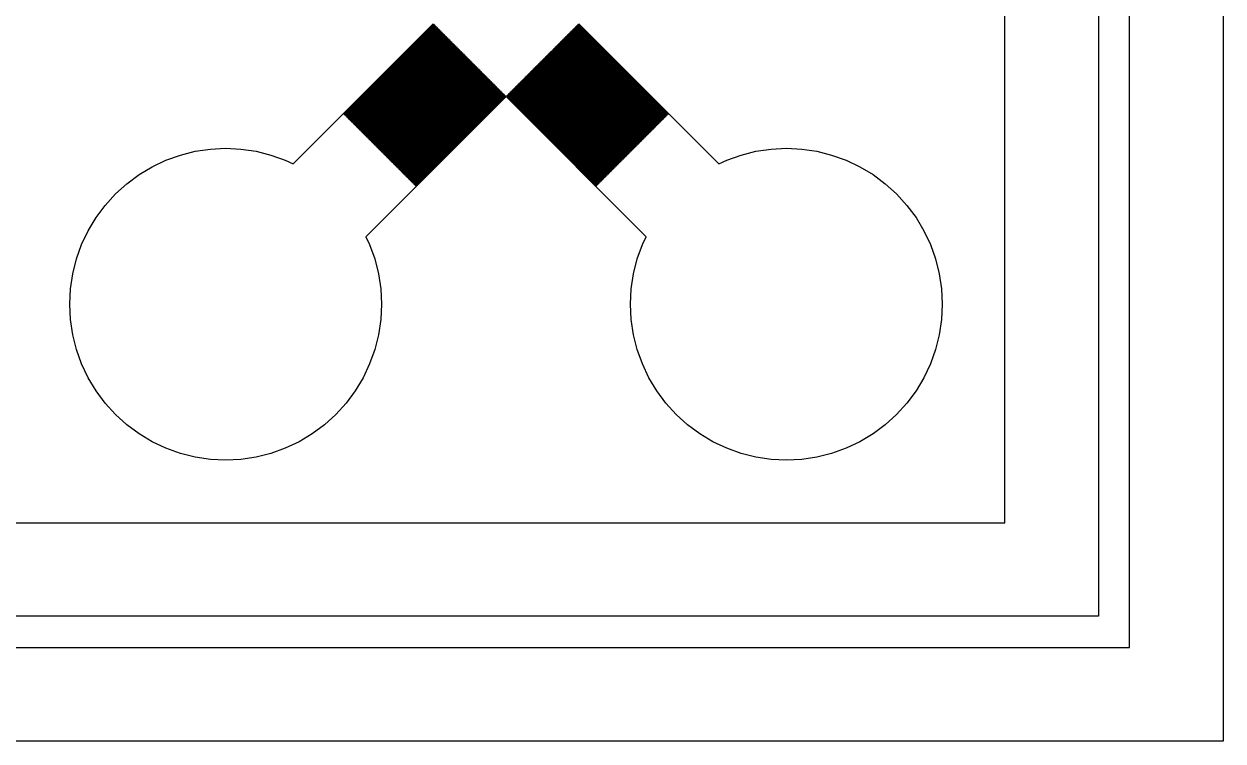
# Model space of a CAD drawing. Extents: x -16 to 132, y -40 to 113.
# Drawn here: x 93.33 to 113, y -2.56 to 9.2 of the extents above; entities that cross this region are included whole.
import ezdxf

# ---------------------------------------------------------------- set-up
doc = ezdxf.new("R2010")
doc.units = 0

msp = doc.modelspace()

# ---------------------------------------------------------------- linework, layer by layer
for p, q in [((112.997, 76.1837), (112.997, -2.55649)), ((111.463, -1.0226), (111.463, 74.6498)), ((110.952, 74.1385), (110.952, -0.51129)), ((109.418, 1.0226), (109.418, 72.6046)), ((97.7462, 6.9053), (100.044, 9.2034)), ((100.052, 9.19615), (98.5786, 7.72325)), ((98.5858, 7.716), (100.059, 9.18892)), ((100.066, 9.18169), (98.5931, 7.70879)), ((98.6003, 7.70154), (100.073, 9.17445)), ((100.08, 9.16722), (98.6075, 7.69432)), ((98.6148, 7.68709), (100.088, 9.16)), ((100.095, 9.15276), (98.622, 7.67986)), ((98.6292, 7.67262), (100.102, 9.14554)), ((100.109, 9.13829), (98.6365, 7.66539)), ((98.6437, 7.65816), (100.117, 9.13107)), ((100.124, 9.12384), (98.6509, 7.65094)), ((98.6582, 7.64369), (100.131, 9.11661)), ((100.138, 9.10938), (98.6654, 7.63647)), ((98.6726, 7.62926), (100.146, 9.10216)), ((100.153, 9.09491), (98.6799, 7.62201)), ((98.6871, 7.61479), (100.16, 9.08769)), ((100.167, 9.08046), (98.6943, 7.60756)), ((98.7016, 7.60033), (100.174, 9.07323)), ((100.182, 9.06601), (98.7088, 7.59309)), ((98.716, 7.58586), (100.189, 9.05876)), ((100.196, 9.05154), (98.7232, 7.57863)), ((100.059, 9.18892), (100.052, 9.19615)), ((100.073, 9.17445), (100.066, 9.18169)), ((100.088, 9.16), (100.08, 9.16722)), ((100.102, 9.14554), (100.095, 9.15276)), ((100.117, 9.13107), (100.109, 9.13829)), ((100.131, 9.11661), (100.124, 9.12384)), ((100.146, 9.10216), (100.138, 9.10938)), ((100.16, 9.08769), (100.153, 9.09491)), ((100.174, 9.07323), (100.167, 9.08046)), ((100.189, 9.05876), (100.182, 9.06601)), ((100.203, 9.0443), (100.196, 9.05154)), ((102.279, 9.05154), (102.271, 9.0443)), ((103.752, 7.57861), (102.279, 9.05154)), ((102.293, 9.06601), (102.286, 9.05876)), ((102.286, 9.05876), (103.759, 7.58586)), ((103.766, 7.59308), (102.293, 9.06601)), ((102.308, 9.08046), (102.3, 9.07323)), ((102.3, 9.07323), (103.773, 7.60031)), ((103.78, 7.60754), (102.308, 9.08046)), ((102.322, 9.09491), (102.315, 9.08769)), ((102.315, 9.08769), (103.788, 7.61478)), ((103.795, 7.62199), (102.322, 9.09491)), ((102.336, 9.10938), (102.329, 9.10216)), ((102.329, 9.10216), (103.802, 7.62924)), ((103.809, 7.63646), (102.336, 9.10938)), ((102.351, 9.12384), (102.344, 9.11661)), ((102.344, 9.11661), (103.817, 7.64368)), ((103.824, 7.65092), (102.351, 9.12384)), ((102.365, 9.13829), (102.358, 9.13107)), ((102.358, 9.13107), (103.831, 7.65814)), ((103.838, 7.66539), (102.365, 9.13829)), ((102.38, 9.15276), (102.373, 9.14554)), ((102.373, 9.14554), (103.846, 7.67261)), ((103.853, 7.67986), (102.38, 9.15276)), ((102.394, 9.16722), (102.387, 9.16)), ((102.387, 9.16), (103.86, 7.68707)), ((103.867, 7.69432), (102.394, 9.16722)), ((102.409, 9.18169), (102.402, 9.17445)), ((102.402, 9.17445), (103.874, 7.70154)), ((103.882, 7.70879), (102.409, 9.18169)), ((102.423, 9.19615), (102.416, 9.18892)), ((102.416, 9.18892), (103.889, 7.716)), ((103.896, 7.72324), (102.423, 9.19615)), ((102.43, 9.2034), (104.729, 6.9053)), ((98.7305, 7.5714), (100.203, 9.0443)), ((100.211, 9.03708), (98.7377, 7.56415)), ((98.7449, 7.55693), (100.218, 9.02983)), ((100.225, 9.02261), (98.7522, 7.5497)), ((98.7594, 7.54247), (100.232, 9.01537)), ((100.24, 9.00815), (98.7666, 7.53523)), ((98.7739, 7.52802), (100.247, 9.00092)), ((100.254, 8.99368), (98.7811, 7.52077)), ((98.7883, 7.51355), (100.261, 8.98645)), ((100.268, 8.97923), (98.7955, 7.50633)), ((98.8028, 7.49908), (100.276, 8.97198)), ((100.283, 8.96477), (98.81, 7.49187)), ((98.8172, 7.48462), (100.29, 8.95752)), ((100.297, 8.9503), (98.8245, 7.4774)), ((98.8317, 7.47017), (100.305, 8.94307)), ((100.312, 8.93584), (98.8389, 7.46294)), ((98.8462, 7.4557), (100.319, 8.92862)), ((100.326, 8.92139), (98.8534, 7.44847)), ((98.8606, 7.44124), (100.334, 8.91415)), ((100.341, 8.90692), (98.8679, 7.43401)), ((98.8751, 7.42677), (100.348, 8.89969)), ((100.355, 8.89246), (98.8823, 7.41954)), ((98.8895, 7.41231), (100.362, 8.88522)), ((100.37, 8.87799), (98.8968, 7.40509)), ((98.904, 7.39784), (100.377, 8.87076)), ((100.384, 8.86353), (98.9112, 7.39062)), ((98.9185, 7.38338), (100.391, 8.85629)), ((100.218, 9.02983), (100.211, 9.03708)), ((100.232, 9.01537), (100.225, 9.02261)), ((100.247, 9.00092), (100.24, 9.00815)), ((100.261, 8.98645), (100.254, 8.99368)), ((100.276, 8.97198), (100.268, 8.97923)), ((100.29, 8.95752), (100.283, 8.96477)), ((100.305, 8.94307), (100.297, 8.9503)), ((100.319, 8.92862), (100.312, 8.93584)), ((100.334, 8.91415), (100.326, 8.92139)), ((100.348, 8.89969), (100.341, 8.90692)), ((100.362, 8.88522), (100.355, 8.89246)), ((100.377, 8.87076), (100.37, 8.87799)), ((100.391, 8.85629), (100.384, 8.86353)), ((102.091, 8.86353), (102.083, 8.85629)), ((102.083, 8.85629), (103.556, 7.38338)), ((103.564, 7.39061), (102.091, 8.86353)), ((102.105, 8.87799), (102.098, 8.87076)), ((102.098, 8.87076), (103.571, 7.39784)), ((103.578, 7.40508), (102.105, 8.87799)), ((102.12, 8.89246), (102.112, 8.88522)), ((102.112, 8.88522), (103.585, 7.41231)), ((103.592, 7.41954), (102.12, 8.89246)), ((102.134, 8.90692), (102.127, 8.89969)), ((102.127, 8.89969), (103.6, 7.42677)), ((103.607, 7.43401), (102.134, 8.90692)), ((102.148, 8.92139), (102.141, 8.91415)), ((102.141, 8.91415), (103.614, 7.44122)), ((103.621, 7.44847), (102.148, 8.92139)), ((102.163, 8.93584), (102.156, 8.92862)), ((102.156, 8.92862), (103.629, 7.45569)), ((103.636, 7.46292), (102.163, 8.93584)), ((102.177, 8.9503), (102.17, 8.94307)), ((102.17, 8.94307), (103.643, 7.47015)), ((103.65, 7.47739), (102.177, 8.9503)), ((102.192, 8.96477), (102.185, 8.95752)), ((102.185, 8.95752), (103.658, 7.4846)), ((103.665, 7.49185), (102.192, 8.96477)), ((102.206, 8.97923), (102.199, 8.97198)), ((102.199, 8.97198), (103.672, 7.49907)), ((103.679, 7.50632), (102.206, 8.97923)), ((102.221, 8.99368), (102.214, 8.98645)), ((102.214, 8.98645), (103.686, 7.51353)), ((103.694, 7.52077), (102.221, 8.99368)), ((102.235, 9.00815), (102.228, 9.00092)), ((102.228, 9.00092), (103.701, 7.528)), ((103.708, 7.53523), (102.235, 9.00815)), ((102.25, 9.02261), (102.242, 9.01537)), ((102.242, 9.01537), (103.715, 7.54247)), ((103.723, 7.5497), (102.25, 9.02261)), ((102.264, 9.03708), (102.257, 9.02983)), ((102.257, 9.02983), (103.73, 7.55693)), ((103.737, 7.56415), (102.264, 9.03708)), ((102.271, 9.0443), (103.744, 7.5714)), ((100.399, 8.84906), (98.9257, 7.37616)), ((98.9329, 7.36894), (100.406, 8.84184)), ((100.413, 8.83459), (98.9402, 7.36169)), ((98.9474, 7.35448), (100.42, 8.82738)), ((100.428, 8.82014), (98.9546, 7.34724)), ((98.9619, 7.34001), (100.435, 8.81291)), ((100.442, 8.80568), (98.9691, 7.33278)), ((98.9763, 7.32556), (100.449, 8.79846)), ((100.456, 8.79123), (98.9836, 7.31831)), ((98.9908, 7.3111), (100.464, 8.784)), ((100.471, 8.77676), (98.998, 7.30385)), ((99.0052, 7.29663), (100.478, 8.76953)), ((100.485, 8.7623), (99.0125, 7.28938)), ((99.0197, 7.28217), (100.493, 8.75507)), ((100.5, 8.74783), (99.0269, 7.27492)), ((99.0342, 7.2677), (100.507, 8.7406)), ((100.514, 8.73337), (99.0414, 7.26045)), ((99.0486, 7.25323), (100.522, 8.72614)), ((100.529, 8.71892), (99.0558, 7.246)), ((99.0631, 7.23877), (100.536, 8.71167)), ((100.543, 8.70445), (99.0703, 7.23155)), ((99.0775, 7.22432), (100.55, 8.69722)), ((100.558, 8.68999), (99.0848, 7.21709)), ((99.092, 7.20985), (100.565, 8.68275)), ((100.572, 8.67552), (99.0993, 7.20262)), ((99.1065, 7.19539), (100.579, 8.6683)), ((100.587, 8.66107), (99.1137, 7.18817)), ((99.1209, 7.18092), (100.594, 8.65384)), ((100.406, 8.84184), (100.399, 8.84906)), ((100.42, 8.82738), (100.413, 8.83459)), ((100.435, 8.81291), (100.428, 8.82014)), ((100.449, 8.79846), (100.442, 8.80568)), ((100.464, 8.784), (100.456, 8.79123)), ((100.478, 8.76953), (100.471, 8.77676)), ((100.493, 8.75507), (100.485, 8.7623)), ((100.507, 8.7406), (100.5, 8.74783)), ((100.522, 8.72614), (100.514, 8.73337)), ((100.536, 8.71167), (100.529, 8.71892)), ((100.55, 8.69722), (100.543, 8.70445)), ((100.565, 8.68275), (100.558, 8.68999)), ((100.579, 8.6683), (100.572, 8.67552)), ((100.594, 8.65384), (100.587, 8.66107)), ((101.888, 8.66107), (101.881, 8.65384)), ((101.881, 8.65384), (103.354, 7.18091)), ((103.361, 7.18816), (101.888, 8.66107)), ((101.903, 8.67552), (101.895, 8.6683)), ((101.895, 8.6683), (103.368, 7.19537)), ((103.376, 7.20261), (101.903, 8.67552)), ((101.917, 8.68999), (101.91, 8.68275)), ((101.91, 8.68275), (103.383, 7.20984)), ((103.39, 7.21707), (101.917, 8.68999)), ((101.932, 8.70445), (101.924, 8.69722)), ((101.924, 8.69722), (103.397, 7.2243)), ((103.404, 7.23154), (101.932, 8.70445)), ((101.946, 8.71892), (101.939, 8.71167)), ((101.939, 8.71167), (103.412, 7.23877)), ((103.419, 7.24599), (101.946, 8.71892)), ((101.96, 8.73337), (101.953, 8.72614)), ((101.953, 8.72614), (103.426, 7.25323)), ((103.433, 7.26045), (101.96, 8.73337)), ((101.975, 8.74783), (101.968, 8.7406)), ((101.968, 8.7406), (103.441, 7.2677)), ((103.448, 7.27492), (101.975, 8.74783)), ((101.989, 8.7623), (101.982, 8.75507)), ((101.982, 8.75507), (103.455, 7.28215)), ((103.462, 7.28938), (101.989, 8.7623)), ((102.004, 8.77676), (101.997, 8.76953)), ((101.997, 8.76953), (103.47, 7.29662)), ((103.477, 7.30383), (102.004, 8.77676)), ((102.018, 8.79123), (102.011, 8.784)), ((102.011, 8.784), (103.484, 7.31108)), ((103.491, 7.3183), (102.018, 8.79123)), ((102.033, 8.80568), (102.026, 8.79846)), ((102.026, 8.79846), (103.498, 7.32555)), ((103.506, 7.33276), (102.033, 8.80568)), ((102.047, 8.82014), (102.04, 8.81291)), ((102.04, 8.81291), (103.513, 7.34)), ((103.52, 7.34723), (102.047, 8.82014)), ((102.062, 8.83459), (102.054, 8.82738)), ((102.054, 8.82738), (103.527, 7.35446)), ((103.535, 7.36168), (102.062, 8.83459)), ((102.076, 8.84906), (102.069, 8.84184)), ((102.069, 8.84184), (103.542, 7.36893)), ((103.549, 7.37614), (102.076, 8.84906)), ((100.601, 8.64661), (99.1282, 7.17371)), ((99.1354, 7.16647), (100.608, 8.63939)), ((100.616, 8.63214), (99.1426, 7.15924)), ((99.1499, 7.15201), (100.623, 8.62492)), ((100.63, 8.61768), (99.1571, 7.14478)), ((99.1643, 7.13754), (100.637, 8.61046)), ((100.644, 8.60323), (99.1716, 7.13033)), ((99.1788, 7.12308), (100.652, 8.59599)), ((100.659, 8.58876), (99.186, 7.11586)), ((99.1932, 7.10864), (100.666, 8.58154)), ((100.673, 8.5743), (99.2005, 7.10139)), ((99.2077, 7.09418), (100.681, 8.56708)), ((100.688, 8.55984), (99.2149, 7.08694)), ((99.2222, 7.07971), (100.695, 8.55261)), ((100.702, 8.54538), (99.2294, 7.07248)), ((99.2366, 7.06526), (100.71, 8.53816)), ((100.717, 8.53093), (99.2439, 7.05801)), ((99.2511, 7.0508), (100.724, 8.5237)), ((100.731, 8.51646), (99.2583, 7.04355)), ((99.2655, 7.03633), (100.738, 8.50923)), ((100.746, 8.502), (99.2728, 7.02908)), ((99.28, 7.02185), (100.753, 8.49477)), ((100.76, 8.48753), (99.2872, 7.01462)), ((99.2945, 7.0074), (100.767, 8.4803)), ((100.775, 8.47307), (99.3017, 7.00015)), ((99.3089, 6.99294), (100.782, 8.46584)), ((100.789, 8.45862), (99.3162, 6.9857)), ((100.608, 8.63939), (100.601, 8.64661)), ((100.623, 8.62492), (100.616, 8.63214)), ((100.637, 8.61046), (100.63, 8.61768)), ((100.652, 8.59599), (100.644, 8.60323)), ((100.666, 8.58154), (100.659, 8.58876)), ((100.681, 8.56708), (100.673, 8.5743)), ((100.695, 8.55261), (100.688, 8.55984)), ((100.71, 8.53816), (100.702, 8.54538)), ((100.724, 8.5237), (100.717, 8.53093)), ((100.738, 8.50923), (100.731, 8.51646)), ((100.753, 8.49477), (100.746, 8.502)), ((100.767, 8.4803), (100.76, 8.48753)), ((100.782, 8.46584), (100.775, 8.47307)), ((100.796, 8.45137), (100.789, 8.45862)), ((101.686, 8.45862), (101.678, 8.45137)), ((103.159, 6.98569), (101.686, 8.45862)), ((101.7, 8.47307), (101.693, 8.46584)), ((101.693, 8.46584), (103.166, 6.99294)), ((103.173, 7.00015), (101.7, 8.47307)), ((101.715, 8.48753), (101.707, 8.4803)), ((101.707, 8.4803), (103.18, 7.0074)), ((103.188, 7.01462), (101.715, 8.48753)), ((101.729, 8.502), (101.722, 8.49477)), ((101.722, 8.49477), (103.195, 7.02185)), ((103.202, 7.02908), (101.729, 8.502)), ((101.744, 8.51646), (101.736, 8.50923)), ((101.736, 8.50923), (103.209, 7.03632)), ((103.216, 7.04353), (101.744, 8.51646)), ((101.758, 8.53093), (101.751, 8.5237)), ((101.751, 8.5237), (103.224, 7.05078)), ((103.231, 7.058), (101.758, 8.53093)), ((101.772, 8.54538), (101.765, 8.53816)), ((101.765, 8.53816), (103.238, 7.06525)), ((103.245, 7.07246), (101.772, 8.54538)), ((101.787, 8.55984), (101.78, 8.55261)), ((101.78, 8.55261), (103.253, 7.0797)), ((103.26, 7.08693), (101.787, 8.55984)), ((101.801, 8.5743), (101.794, 8.56708)), ((101.794, 8.56708), (103.267, 7.09416)), ((103.274, 7.10138), (101.801, 8.5743)), ((101.816, 8.58876), (101.809, 8.58154)), ((101.809, 8.58154), (103.282, 7.10861)), ((103.289, 7.11584), (101.816, 8.58876)), ((101.83, 8.60323), (101.823, 8.59599)), ((101.823, 8.59599), (103.296, 7.12308)), ((103.303, 7.13031), (101.83, 8.60323)), ((101.845, 8.61768), (101.838, 8.61046)), ((101.838, 8.61046), (103.31, 7.13753)), ((103.318, 7.14478), (101.845, 8.61768)), ((101.859, 8.63214), (101.852, 8.62492)), ((101.852, 8.62492), (103.325, 7.15199)), ((103.332, 7.15923), (101.859, 8.63214)), ((101.874, 8.64661), (101.866, 8.63939)), ((101.866, 8.63939), (103.339, 7.16646)), ((103.347, 7.17369), (101.874, 8.64661)), ((99.3234, 6.97847), (100.796, 8.45137)), ((100.804, 8.44415), (99.3306, 6.97125)), ((99.3378, 6.96402), (100.811, 8.43692)), ((100.818, 8.42969), (99.3451, 6.95679)), ((99.3523, 6.94955), (100.825, 8.42245)), ((100.832, 8.41522), (99.3596, 6.94232)), ((99.3668, 6.93509), (100.84, 8.40799)), ((100.847, 8.40077), (99.374, 6.92787)), ((99.3812, 6.92062), (100.854, 8.39354)), ((100.861, 8.38631), (99.3885, 6.91341)), ((99.3957, 6.90616), (100.869, 8.37909)), ((100.876, 8.37184), (99.4029, 6.89894)), ((99.4102, 6.89169), (100.883, 8.36462)), ((100.89, 8.35738), (99.4174, 6.88448)), ((99.4246, 6.87723), (100.898, 8.35016)), ((100.905, 8.34291), (99.4319, 6.87001)), ((99.4391, 6.86276), (100.912, 8.33569)), ((100.919, 8.32845), (99.4463, 6.85555)), ((99.4535, 6.84831), (100.926, 8.32123)), ((100.934, 8.31398), (99.4608, 6.84108)), ((99.468, 6.83386), (100.941, 8.30676)), ((100.948, 8.29953), (99.4752, 6.82663)), ((99.4825, 6.8194), (100.955, 8.2923)), ((100.963, 8.28506), (99.4897, 6.81216)), ((99.4969, 6.80495), (100.97, 8.27785)), ((100.977, 8.2706), (99.5042, 6.7977)), ((99.5114, 6.79048), (100.984, 8.26338)), ((100.811, 8.43692), (100.804, 8.44415)), ((100.825, 8.42245), (100.818, 8.42969)), ((100.84, 8.40799), (100.832, 8.41522)), ((100.854, 8.39354), (100.847, 8.40077)), ((100.869, 8.37909), (100.861, 8.38631)), ((100.883, 8.36462), (100.876, 8.37184)), ((100.898, 8.35016), (100.89, 8.35738)), ((100.912, 8.33569), (100.905, 8.34291)), ((100.926, 8.32123), (100.919, 8.32845)), ((100.941, 8.30676), (100.934, 8.31398)), ((100.955, 8.2923), (100.948, 8.29953)), ((100.97, 8.27785), (100.963, 8.28506)), ((100.984, 8.26338), (100.977, 8.2706)), ((101.498, 8.2706), (101.49, 8.26338)), ((101.49, 8.26338), (102.963, 6.79047)), ((102.971, 6.79768), (101.498, 8.2706)), ((101.512, 8.28506), (101.505, 8.27785)), ((101.505, 8.27785), (102.978, 6.80493)), ((102.985, 6.81215), (101.512, 8.28506)), ((101.527, 8.29953), (101.519, 8.2923)), ((101.519, 8.2923), (102.992, 6.81938)), ((103, 6.82661), (101.527, 8.29953)), ((101.541, 8.31398), (101.534, 8.30676)), ((101.534, 8.30676), (103.007, 6.83385)), ((103.014, 6.84108), (101.541, 8.31398)), ((101.556, 8.32845), (101.548, 8.32123)), ((101.548, 8.32123), (103.021, 6.8483)), ((103.028, 6.85555), (101.556, 8.32845)), ((101.57, 8.34291), (101.563, 8.33569)), ((101.563, 8.33569), (103.036, 6.86276)), ((103.043, 6.87001), (101.57, 8.34291)), ((101.584, 8.35738), (101.577, 8.35016)), ((101.577, 8.35016), (103.05, 6.87723)), ((103.057, 6.88448), (101.584, 8.35738)), ((101.599, 8.37184), (101.592, 8.36462)), ((101.592, 8.36462), (103.065, 6.89169)), ((103.072, 6.89893), (101.599, 8.37184)), ((101.613, 8.38631), (101.606, 8.37909)), ((101.606, 8.37909), (103.079, 6.90616)), ((103.086, 6.91339), (101.613, 8.38631)), ((101.628, 8.40077), (101.621, 8.39354)), ((101.621, 8.39354), (103.094, 6.92061)), ((103.101, 6.92786), (101.628, 8.40077)), ((101.642, 8.41522), (101.635, 8.40799)), ((101.635, 8.40799), (103.108, 6.93507)), ((103.115, 6.94231), (101.642, 8.41522)), ((101.657, 8.42969), (101.65, 8.42245)), ((101.65, 8.42245), (103.122, 6.94954)), ((103.13, 6.95677), (101.657, 8.42969)), ((101.671, 8.44415), (101.664, 8.43692)), ((101.664, 8.43692), (103.137, 6.964)), ((103.144, 6.97124), (101.671, 8.44415)), ((101.678, 8.45137), (103.151, 6.97847)), ((100.992, 8.25616), (99.5186, 6.78325)), ((99.5259, 6.77602), (100.999, 8.24892)), ((101.006, 8.2417), (99.5331, 6.76878)), ((99.5403, 6.76155), (101.013, 8.23445)), ((101.02, 8.22723), (99.5475, 6.75432)), ((99.5548, 6.74709), (101.028, 8.21999)), ((101.035, 8.21277), (99.562, 6.73985)), ((99.5692, 6.73262), (101.042, 8.20552)), ((101.049, 8.1983), (99.5765, 6.72539)), ((99.5837, 6.71815), (101.057, 8.19106)), ((101.064, 8.18384), (99.5909, 6.71092)), ((99.5982, 6.7037), (101.071, 8.17661)), ((101.078, 8.16937), (99.6054, 6.69647)), ((99.6126, 6.68924), (101.086, 8.16214)), ((101.093, 8.15491), (99.6199, 6.68201)), ((99.6271, 6.67477), (101.1, 8.14767)), ((101.107, 8.14046), (99.6343, 6.66756)), ((99.6416, 6.66031), (101.114, 8.13322)), ((101.122, 8.12599), (99.6488, 6.65309)), ((99.656, 6.64586), (101.129, 8.11877)), ((101.136, 8.11153), (99.6633, 6.63863)), ((99.6705, 6.63139), (101.143, 8.10431)), ((101.151, 8.09708), (99.6777, 6.62418)), ((99.6849, 6.61693), (101.158, 8.08984)), ((101.165, 8.08261), (99.6922, 6.60971)), ((99.6994, 6.60246), (101.172, 8.07538)), ((101.18, 8.06815), (99.7066, 6.59523)), ((100.999, 8.24892), (100.992, 8.25616)), ((101.013, 8.23445), (101.006, 8.2417)), ((101.028, 8.21999), (101.02, 8.22723)), ((101.042, 8.20552), (101.035, 8.21277)), ((101.057, 8.19106), (101.049, 8.1983)), ((101.071, 8.17661), (101.064, 8.18384)), ((101.086, 8.16214), (101.078, 8.16937)), ((101.1, 8.14767), (101.093, 8.15491)), ((101.114, 8.13322), (101.107, 8.14046)), ((101.129, 8.11877), (101.122, 8.12599)), ((101.143, 8.10431), (101.136, 8.11153)), ((101.158, 8.08984), (101.151, 8.09708)), ((101.172, 8.07538), (101.165, 8.08261)), ((101.187, 8.06091), (101.18, 8.06815)), ((101.295, 8.06815), (101.288, 8.06091)), ((102.768, 6.59523), (101.295, 8.06815)), ((101.31, 8.08261), (101.302, 8.07538)), ((101.302, 8.07538), (102.775, 6.60246)), ((102.783, 6.6097), (101.31, 8.08261)), ((101.324, 8.09708), (101.317, 8.08984)), ((101.317, 8.08984), (102.79, 6.61691)), ((102.797, 6.62416), (101.324, 8.09708)), ((101.339, 8.11153), (101.331, 8.10431)), ((101.331, 8.10431), (102.804, 6.63138)), ((102.812, 6.63861), (101.339, 8.11153)), ((101.353, 8.12599), (101.346, 8.11877)), ((101.346, 8.11877), (102.819, 6.64584)), ((102.826, 6.65308), (101.353, 8.12599)), ((101.368, 8.14046), (101.36, 8.13322)), ((101.36, 8.13322), (102.833, 6.66029)), ((102.84, 6.66754), (101.368, 8.14046)), ((101.382, 8.15491), (101.375, 8.14767)), ((101.375, 8.14767), (102.848, 6.67476)), ((102.855, 6.68201), (101.382, 8.15491)), ((101.396, 8.16937), (101.389, 8.16214)), ((101.389, 8.16214), (102.862, 6.68922)), ((102.869, 6.69647), (101.396, 8.16937)), ((101.411, 8.18384), (101.404, 8.17661)), ((101.404, 8.17661), (102.877, 6.70369)), ((102.884, 6.71092), (101.411, 8.18384)), ((101.425, 8.1983), (101.418, 8.19106)), ((101.418, 8.19106), (102.891, 6.71815)), ((102.898, 6.72539), (101.425, 8.1983)), ((101.44, 8.21277), (101.433, 8.20552)), ((101.433, 8.20552), (102.906, 6.73262)), ((102.913, 6.73984), (101.44, 8.21277)), ((101.454, 8.22723), (101.447, 8.21999)), ((101.447, 8.21999), (102.92, 6.74709)), ((102.927, 6.7543), (101.454, 8.22723)), ((101.469, 8.2417), (101.462, 8.23445)), ((101.462, 8.23445), (102.934, 6.76154)), ((102.942, 6.76877), (101.469, 8.2417)), ((101.483, 8.25616), (101.476, 8.24892)), ((101.476, 8.24892), (102.949, 6.776)), ((102.956, 6.78323), (101.483, 8.25616)), ((101.237, 8.01028), (98.9393, 5.71222)), ((99.7139, 6.588), (101.187, 8.06091)), ((101.194, 8.05368), (99.7211, 6.58076)), ((99.7283, 6.57353), (101.201, 8.04645)), ((101.208, 8.03922), (99.7355, 6.56631)), ((99.7428, 6.55908), (101.216, 8.03198)), ((101.223, 8.02475), (99.75, 6.55185)), ((99.7572, 6.54463), (101.23, 8.01753)), ((101.201, 8.04645), (101.194, 8.05368)), ((101.216, 8.03198), (101.208, 8.03922)), ((101.23, 8.01753), (101.223, 8.02475)), ((103.535, 5.7122), (101.237, 8.01028)), ((101.252, 8.02475), (101.245, 8.01753)), ((101.245, 8.01753), (102.718, 6.54462)), ((102.725, 6.55185), (101.252, 8.02475)), ((101.266, 8.03922), (101.259, 8.03198)), ((101.259, 8.03198), (102.732, 6.55908)), ((102.739, 6.56631), (101.266, 8.03922)), ((101.281, 8.05368), (101.274, 8.04645)), ((101.274, 8.04645), (102.746, 6.57353)), ((102.754, 6.58076), (101.281, 8.05368)), ((101.288, 8.06091), (102.761, 6.588)), ((98.5786, 7.72325), (98.5858, 7.716)), ((98.5931, 7.70879), (98.6003, 7.70154)), ((98.6075, 7.69432), (98.6148, 7.68709)), ((98.622, 7.67986), (98.6292, 7.67262)), ((103.846, 7.67261), (103.853, 7.67986)), ((103.86, 7.68707), (103.867, 7.69432)), ((103.874, 7.70154), (103.882, 7.70879)), ((103.889, 7.716), (103.896, 7.72324)), ((98.6365, 7.66539), (98.6437, 7.65816)), ((98.6509, 7.65094), (98.6582, 7.64369)), ((98.6654, 7.63647), (98.6726, 7.62926)), ((98.6799, 7.62201), (98.6871, 7.61479)), ((98.6943, 7.60756), (98.7016, 7.60033)), ((98.7088, 7.59309), (98.716, 7.58586)), ((98.7232, 7.57863), (98.7305, 7.5714)), ((98.7377, 7.56415), (98.7449, 7.55693)), ((98.7522, 7.5497), (98.7594, 7.54247)), ((98.7666, 7.53523), (98.7739, 7.52802)), ((98.7811, 7.52077), (98.7883, 7.51355)), ((98.7955, 7.50633), (98.8028, 7.49908)), ((98.81, 7.49187), (98.8172, 7.48462)), ((98.8245, 7.4774), (98.8317, 7.47017)), ((103.643, 7.47015), (103.65, 7.47739)), ((103.658, 7.4846), (103.665, 7.49185)), ((103.672, 7.49907), (103.679, 7.50632)), ((103.686, 7.51353), (103.694, 7.52077)), ((103.701, 7.528), (103.708, 7.53523)), ((103.715, 7.54247), (103.723, 7.5497)), ((103.73, 7.55693), (103.737, 7.56415)), ((103.744, 7.5714), (103.752, 7.57861)), ((103.759, 7.58586), (103.766, 7.59308)), ((103.773, 7.60031), (103.78, 7.60754)), ((103.788, 7.61478), (103.795, 7.62199)), ((103.802, 7.62924), (103.809, 7.63646)), ((103.817, 7.64368), (103.824, 7.65092)), ((103.831, 7.65814), (103.838, 7.66539)), ((98.8389, 7.46294), (98.8462, 7.4557)), ((98.8534, 7.44847), (98.8606, 7.44124)), ((98.8679, 7.43401), (98.8751, 7.42677)), ((98.8823, 7.41954), (98.8895, 7.41231)), ((98.8968, 7.40509), (98.904, 7.39784)), ((98.9112, 7.39062), (98.9185, 7.38338)), ((98.9257, 7.37616), (98.9329, 7.36894)), ((98.9402, 7.36169), (98.9474, 7.35448)), ((98.9546, 7.34724), (98.9619, 7.34001)), ((98.9691, 7.33278), (98.9763, 7.32556)), ((98.9836, 7.31831), (98.9908, 7.3111)), ((98.998, 7.30385), (99.0052, 7.29663)), ((99.0125, 7.28938), (99.0197, 7.28217)), ((103.455, 7.28215), (103.462, 7.28938)), ((103.47, 7.29662), (103.477, 7.30383)), ((103.484, 7.31108), (103.491, 7.3183)), ((103.498, 7.32555), (103.506, 7.33276)), ((103.513, 7.34), (103.52, 7.34723)), ((103.527, 7.35446), (103.535, 7.36168)), ((103.542, 7.36893), (103.549, 7.37614)), ((103.556, 7.38338), (103.564, 7.39061)), ((103.571, 7.39784), (103.578, 7.40508)), ((103.585, 7.41231), (103.592, 7.41954)), ((103.6, 7.42677), (103.607, 7.43401)), ((103.614, 7.44122), (103.621, 7.44847)), ((103.629, 7.45569), (103.636, 7.46292)), ((95.8965, 7.05098), (96.1398, 7.11192)), ((96.1398, 7.11192), (96.388, 7.14877)), ((96.388, 7.14877), (96.6386, 7.16106)), ((96.6386, 7.16106), (96.8892, 7.14876)), ((96.8892, 7.14876), (97.1373, 7.11194)), ((97.1373, 7.11194), (97.3807, 7.05098)), ((99.0269, 7.27492), (99.0342, 7.2677)), ((99.0414, 7.26045), (99.0486, 7.25323)), ((99.0558, 7.246), (99.0631, 7.23877)), ((99.0703, 7.23155), (99.0775, 7.22432)), ((99.0848, 7.21709), (99.092, 7.20985)), ((99.0993, 7.20262), (99.1065, 7.19539)), ((99.1137, 7.18817), (99.1209, 7.18092)), ((99.1282, 7.17371), (99.1354, 7.16647)), ((99.1426, 7.15924), (99.1499, 7.15201)), ((99.1571, 7.14478), (99.1643, 7.13754)), ((99.1716, 7.13033), (99.1788, 7.12308)), ((99.186, 7.11586), (99.1932, 7.10864)), ((99.2005, 7.10139), (99.2077, 7.09418)), ((99.2149, 7.08694), (99.2222, 7.07971)), ((103.253, 7.0797), (103.26, 7.08693)), ((103.267, 7.09416), (103.274, 7.10138)), ((103.282, 7.10861), (103.289, 7.11584)), ((103.296, 7.12308), (103.303, 7.13031)), ((103.31, 7.13753), (103.318, 7.14478)), ((103.325, 7.15199), (103.332, 7.15923)), ((103.339, 7.16646), (103.347, 7.17369)), ((103.354, 7.18091), (103.361, 7.18816)), ((103.368, 7.19537), (103.376, 7.20261)), ((103.383, 7.20984), (103.39, 7.21707)), ((103.397, 7.2243), (103.404, 7.23154)), ((103.412, 7.23877), (103.419, 7.24599)), ((103.426, 7.25323), (103.433, 7.26045)), ((103.441, 7.2677), (103.448, 7.27492)), ((105.094, 7.05098), (105.337, 7.11194)), ((105.337, 7.11194), (105.586, 7.14876)), ((105.586, 7.14876), (105.836, 7.16106)), ((105.836, 7.16106), (106.087, 7.14877)), ((106.087, 7.14877), (106.335, 7.11192)), ((106.335, 7.11192), (106.578, 7.05098)), ((95.4334, 6.85919), (95.6602, 6.96646)), ((95.6602, 6.96646), (95.8965, 7.05098)), ((97.3807, 7.05098), (97.6169, 6.96646)), ((97.6169, 6.96646), (97.7462, 6.9053)), ((99.2294, 7.07248), (99.2366, 7.06526)), ((99.2439, 7.05801), (99.2511, 7.0508)), ((99.2583, 7.04355), (99.2655, 7.03633)), ((99.2728, 7.02908), (99.28, 7.02185)), ((99.2872, 7.01462), (99.2945, 7.0074)), ((99.3017, 7.00015), (99.3089, 6.99294)), ((99.3162, 6.9857), (99.3234, 6.97847)), ((99.3306, 6.97125), (99.3378, 6.96402)), ((99.3451, 6.95679), (99.3523, 6.94955)), ((99.3596, 6.94232), (99.3668, 6.93509)), ((99.374, 6.92787), (99.3812, 6.92062)), ((99.3885, 6.91341), (99.3957, 6.90616)), ((99.4029, 6.89894), (99.4102, 6.89169)), ((99.4174, 6.88448), (99.4246, 6.87723)), ((103.05, 6.87723), (103.057, 6.88448)), ((103.065, 6.89169), (103.072, 6.89893)), ((103.079, 6.90616), (103.086, 6.91339)), ((103.094, 6.92061), (103.101, 6.92786)), ((103.108, 6.93507), (103.115, 6.94231)), ((103.122, 6.94954), (103.13, 6.95677)), ((103.137, 6.964), (103.144, 6.97124)), ((103.151, 6.97847), (103.159, 6.98569)), ((103.166, 6.99294), (103.173, 7.00015)), ((103.18, 7.0074), (103.188, 7.01462)), ((103.195, 7.02185), (103.202, 7.02908)), ((103.209, 7.03632), (103.216, 7.04353)), ((103.224, 7.05078), (103.231, 7.058)), ((103.238, 7.06525), (103.245, 7.07246)), ((104.729, 6.9053), (104.858, 6.96646)), ((104.858, 6.96646), (105.094, 7.05098)), ((106.578, 7.05098), (106.815, 6.96646)), ((106.815, 6.96646), (107.041, 6.85919)), ((95.0168, 6.58078), (95.2183, 6.73021)), ((95.2183, 6.73021), (95.4334, 6.85919)), ((99.4319, 6.87001), (99.4391, 6.86276)), ((99.4463, 6.85555), (99.4535, 6.84831)), ((99.4608, 6.84108), (99.468, 6.83386)), ((99.4752, 6.82663), (99.4825, 6.8194)), ((99.4897, 6.81216), (99.4969, 6.80495)), ((99.5042, 6.7977), (99.5114, 6.79048)), ((99.5186, 6.78325), (99.5259, 6.77602)), ((99.5331, 6.76878), (99.5403, 6.76155)), ((99.5475, 6.75432), (99.5548, 6.74709)), ((99.562, 6.73985), (99.5692, 6.73262)), ((99.5765, 6.72539), (99.5837, 6.71815)), ((99.5909, 6.71092), (99.5982, 6.7037)), ((99.6054, 6.69647), (99.6126, 6.68924)), ((102.862, 6.68922), (102.869, 6.69647)), ((102.877, 6.70369), (102.884, 6.71092)), ((102.891, 6.71815), (102.898, 6.72539)), ((102.906, 6.73262), (102.913, 6.73984)), ((102.92, 6.74709), (102.927, 6.7543)), ((102.934, 6.76154), (102.942, 6.76877)), ((102.949, 6.776), (102.956, 6.78323)), ((102.963, 6.79047), (102.971, 6.79768)), ((102.978, 6.80493), (102.985, 6.81215)), ((102.992, 6.81938), (103, 6.82661)), ((103.007, 6.83385), (103.014, 6.84108)), ((103.021, 6.8483), (103.028, 6.85555)), ((103.036, 6.86276), (103.043, 6.87001)), ((107.041, 6.85919), (107.257, 6.73021)), ((107.257, 6.73021), (107.458, 6.58078)), ((94.8309, 6.41229), (95.0168, 6.58078)), ((99.6199, 6.68201), (99.6271, 6.67477)), ((99.6343, 6.66756), (99.6416, 6.66031)), ((99.6488, 6.65309), (99.656, 6.64586)), ((99.6633, 6.63863), (99.6705, 6.63139)), ((99.6777, 6.62418), (99.6849, 6.61693)), ((99.6922, 6.60971), (99.6994, 6.60246)), ((99.7066, 6.59523), (99.7139, 6.588)), ((99.7211, 6.58076), (99.7283, 6.57353)), ((99.7355, 6.56631), (99.7428, 6.55908)), ((99.75, 6.55185), (99.7572, 6.54463)), ((102.718, 6.54462), (102.725, 6.55185)), ((102.732, 6.55908), (102.739, 6.56631)), ((102.746, 6.57353), (102.754, 6.58076)), ((102.761, 6.588), (102.768, 6.59523)), ((102.775, 6.60246), (102.783, 6.6097)), ((102.79, 6.61691), (102.797, 6.62416)), ((102.804, 6.63138), (102.812, 6.63861)), ((102.819, 6.64584), (102.826, 6.65308)), ((102.833, 6.66029), (102.84, 6.66754)), ((102.848, 6.67476), (102.855, 6.68201)), ((107.458, 6.58078), (107.644, 6.41229)), ((94.6624, 6.22639), (94.8309, 6.41229)), ((107.644, 6.41229), (107.812, 6.22639)), ((94.5129, 6.02487), (94.6624, 6.22639)), ((107.812, 6.22639), (107.962, 6.02487)), ((94.3839, 5.80968), (94.5129, 6.02487)), ((107.962, 6.02487), (108.091, 5.80969)), ((94.2767, 5.58289), (94.3839, 5.80968)), ((98.9393, 5.71222), (99.0005, 5.58292)), ((103.474, 5.5829), (103.535, 5.7122)), ((108.091, 5.80969), (108.198, 5.5829)), ((94.1922, 5.34666), (94.2767, 5.58289)), ((99.0005, 5.58292), (99.085, 5.34669)), ((103.39, 5.34669), (103.474, 5.5829)), ((108.198, 5.5829), (108.283, 5.34668)), ((94.1312, 5.10329), (94.1922, 5.34666)), ((99.085, 5.34669), (99.146, 5.10333)), ((103.329, 5.10333), (103.39, 5.34669)), ((108.283, 5.34668), (108.344, 5.1033)), ((94.0944, 4.85515), (94.1312, 5.10329)), ((99.146, 5.10333), (99.1828, 4.85518)), ((103.292, 4.85518), (103.329, 5.10333)), ((108.344, 5.1033), (108.38, 4.85516)), ((94.0821, 4.60455), (94.0944, 4.85515)), ((99.1828, 4.85518), (99.1951, 4.60458)), ((103.28, 4.60458), (103.292, 4.85518)), ((108.38, 4.85516), (108.393, 4.60457)), ((94.0944, 4.35397), (94.0821, 4.60455)), ((99.1951, 4.60458), (99.1828, 4.354)), ((103.292, 4.354), (103.28, 4.60458)), ((108.393, 4.60457), (108.38, 4.35399)), ((94.1312, 4.1058), (94.0944, 4.35397)), ((99.1828, 4.354), (99.1459, 4.10582)), ((103.329, 4.10582), (103.292, 4.354)), ((108.38, 4.35399), (108.344, 4.10582)), ((94.1922, 3.86244), (94.1312, 4.1058)), ((99.1459, 4.10582), (99.085, 3.86247)), ((103.39, 3.86246), (103.329, 4.10582)), ((108.344, 4.10582), (108.283, 3.86244)), ((94.2767, 3.62622), (94.1922, 3.86244)), ((99.085, 3.86247), (99.0005, 3.62625)), ((103.474, 3.62624), (103.39, 3.86246)), ((108.283, 3.86244), (108.198, 3.62622)), ((94.3839, 3.39941), (94.2767, 3.62622)), ((99.0005, 3.62625), (98.8932, 3.39944)), ((103.582, 3.39943), (103.474, 3.62624)), ((108.198, 3.62622), (108.091, 3.39941)), ((94.5129, 3.18425), (94.3839, 3.39941)), ((98.8932, 3.39944), (98.7642, 3.18427)), ((103.711, 3.18425), (103.582, 3.39943)), ((108.091, 3.39941), (107.962, 3.18425)), ((94.6624, 2.98273), (94.5129, 3.18425)), ((98.7642, 3.18427), (98.6148, 2.98276)), ((103.86, 2.98274), (103.711, 3.18425)), ((107.962, 3.18425), (107.812, 2.98273)), ((94.8308, 2.79683), (94.6624, 2.98273)), ((98.6148, 2.98276), (98.4463, 2.79684)), ((104.028, 2.79683), (103.86, 2.98274)), ((107.812, 2.98273), (107.644, 2.79683)), ((95.0167, 2.62834), (94.8308, 2.79683)), ((98.4463, 2.79684), (98.2604, 2.62836)), ((104.214, 2.62834), (104.028, 2.79683)), ((107.644, 2.79683), (107.458, 2.62834)), ((95.2182, 2.47891), (95.0167, 2.62834)), ((98.2604, 2.62836), (98.0589, 2.47893)), ((104.416, 2.47891), (104.214, 2.62834)), ((107.458, 2.62834), (107.257, 2.47891)), ((95.4334, 2.34991), (95.2182, 2.47891)), ((98.0589, 2.47893), (97.8437, 2.34991)), ((104.631, 2.34991), (104.416, 2.47891)), ((107.257, 2.47891), (107.041, 2.34991)), ((95.6602, 2.24268), (95.4334, 2.34991)), ((95.8964, 2.15814), (95.6602, 2.24268)), ((97.6169, 2.24268), (97.3807, 2.15814)), ((97.8437, 2.34991), (97.6169, 2.24268)), ((104.858, 2.24268), (104.631, 2.34991)), ((105.094, 2.15814), (104.858, 2.24268)), ((106.815, 2.24268), (106.578, 2.15814)), ((107.041, 2.34991), (106.815, 2.24268)), ((96.1398, 2.09718), (95.8964, 2.15814)), ((96.388, 2.06038), (96.1398, 2.09718)), ((96.6385, 2.04807), (96.388, 2.06038)), ((96.8891, 2.06038), (96.6385, 2.04807)), ((97.1373, 2.09718), (96.8891, 2.06038)), ((97.3807, 2.15814), (97.1373, 2.09718)), ((105.337, 2.09718), (105.094, 2.15814)), ((105.586, 2.06038), (105.337, 2.09718)), ((105.836, 2.04807), (105.586, 2.06038)), ((106.087, 2.06038), (105.836, 2.04807)), ((106.335, 2.09718), (106.087, 2.06038)), ((106.578, 2.15814), (106.335, 2.09718)), ((1.0226, 1.0226), (109.418, 1.0226)), ((110.952, -0.51129), (-0.51129, -0.51129)), ((-1.0226, -1.0226), (111.463, -1.0226)), ((112.997, -2.55649), (-2.55649, -2.55649))]:
    msp.add_line(p, q)

doc.saveas('drawing.dxf')
